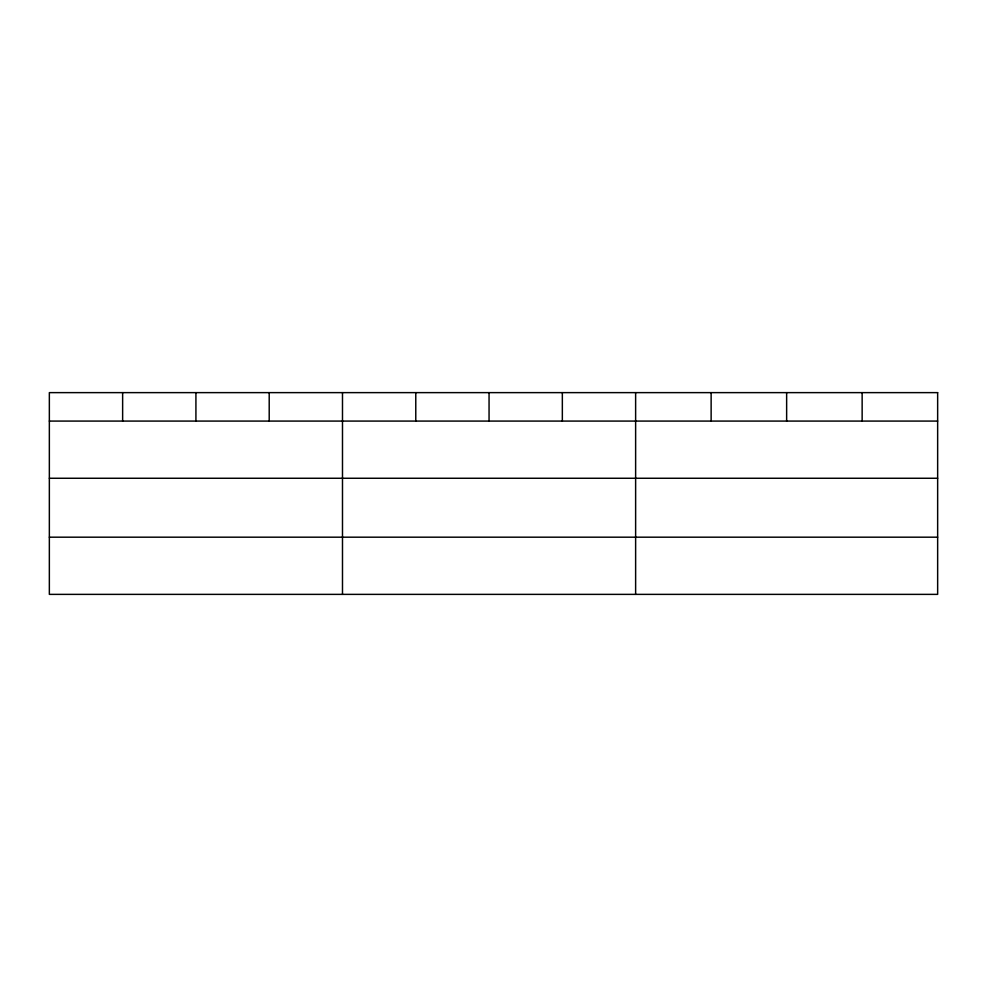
<?xml version="1.0" encoding="UTF-8"?>
<svg xmlns="http://www.w3.org/2000/svg" width="987" height="987" viewBox="0 0 987 987"><rect width="100%" height="100%" fill="white"/><g stroke="black" fill="none" stroke-linecap="round" stroke-linejoin="round"><path stroke-width="1.48" d="M49.35 421.079L937.65 421.079M49.35 478.263L937.65 478.263M49.35 537.187L937.65 537.187M862.144 392.629L862.144 421.079M786.639 392.629L786.639 421.079M711.133 392.629L711.133 421.079M635.628 392.629L635.628 594.371M562.343 392.629L562.343 421.079M489.058 392.629L489.058 421.079M415.774 392.629L415.774 421.079M342.489 392.629L342.489 594.371M269.204 392.629L269.204 421.079M195.919 392.629L195.919 421.079M122.635 392.629L122.635 421.079M937.65 392.629L49.35 392.629L49.35 594.371L937.65 594.371L937.65 392.629"/></g></svg>
